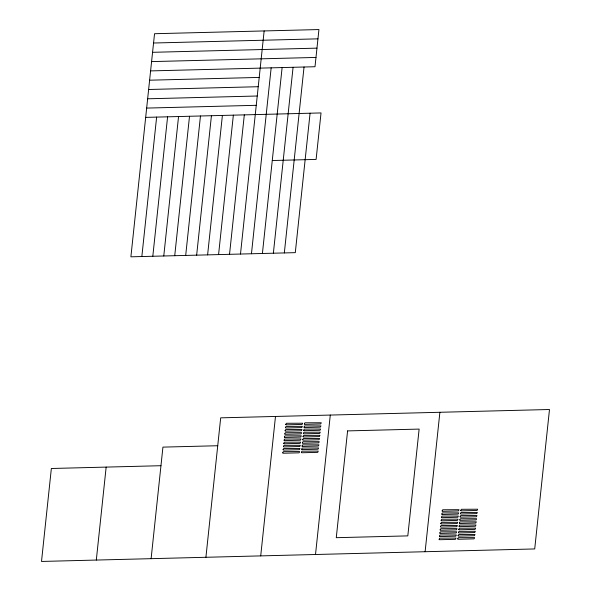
<?xml version="1.0" encoding="UTF-8"?>
<svg xmlns="http://www.w3.org/2000/svg" width="591" height="591" viewBox="0 0 591 591"><rect width="100%" height="100%" fill="white"/><g stroke="black" fill="none" stroke-linecap="round" stroke-linejoin="round"><path stroke-width="0.89" d="M96.311 560.061L106.158 467.104M141.847 256.546L156.63 117.107M152.81 256.265L167.593 116.826M163.773 255.984L178.548 116.545M174.729 255.711L189.512 116.272M151.111 558.672L162.931 447.121L217.732 445.732M185.692 255.43L200.467 115.991M196.655 255.157L211.43 115.718M207.611 254.876L222.393 115.437M218.574 254.595L233.349 115.156M229.53 254.322L244.312 114.883M205.912 557.283L220.687 417.844L549.49 409.504L534.715 548.943L41.51 561.45L51.358 468.493L160.959 465.708M240.493 254.041L264.14 30.939M251.456 253.761L271.158 67.847M262.411 253.487L282.121 67.566M273.374 253.207L293.077 67.293M284.33 252.933L304.04 67.012M260.712 555.895L275.487 416.456M310.076 113.213L295.293 252.653L130.892 256.819L154.539 33.717L318.941 29.55L314.996 66.731L150.594 70.905M315.513 554.498L330.288 415.067M425.114 551.721L439.889 412.282M153.549 43.017L317.951 38.843M152.567 52.311L316.968 48.144M151.584 61.604L315.986 57.438M149.612 80.199L259.213 77.421M148.629 89.492L258.23 86.714M147.639 98.793L257.24 96.008M146.657 108.087L256.258 105.309M145.667 117.38L321.031 112.933L316.104 159.415L272.266 160.523M282.742 452.832L283.185 453.231L299.09 452.824L299.659 451.583L283.311 451.657L282.742 452.832M283.074 449.677L283.525 450.076L299.423 449.677L299.992 448.429L283.687 448.503L283.074 449.677M283.414 446.523L283.857 446.922L299.755 446.523L300.324 445.311L283.976 445.348L283.414 446.523M283.746 443.368L284.19 443.775L300.095 443.368L300.664 442.157L284.36 442.194L283.746 443.368M284.079 440.214L284.522 440.62L300.427 440.214L300.996 438.965L284.648 439.047L284.079 440.214M284.411 437.059L284.862 437.466L300.76 437.059L301.329 435.811L284.98 435.892L284.411 437.059M284.751 433.905L285.194 434.311L301.092 433.905L301.661 432.656L285.357 432.73L284.751 433.905M285.084 430.758L285.527 431.157L301.432 430.75L301.994 429.502L285.652 429.583L285.084 430.758M285.416 427.603L285.859 428.002L301.765 427.596L302.333 426.347L286.029 426.421L285.416 427.603M285.749 424.449L286.199 424.848L302.097 424.441L302.666 423.23L286.362 423.274L285.749 424.449M301.351 452.359L301.794 452.758L317.699 452.359L318.261 451.11L301.92 451.184L301.351 452.359M301.683 449.204L302.127 449.603L318.032 449.204L318.601 447.956L302.252 448.03L301.683 449.204M302.016 446.05L302.459 446.456L318.364 446.05L318.933 444.838L302.629 444.875L302.016 446.05M302.356 442.895L302.799 443.302L318.697 442.895L319.266 441.684L302.917 441.728L302.356 442.895M302.688 439.741L303.131 440.147L319.037 439.741L319.598 438.492L303.301 438.566L302.688 439.741M303.02 436.586L303.464 436.993L319.369 436.586L319.938 435.338L303.634 435.412L303.02 436.586M303.353 433.439L303.796 433.838L319.701 433.432L320.27 432.184L303.922 432.265L303.353 433.439M303.693 430.285L304.136 430.684L320.034 430.278L320.603 429.029L304.299 429.11L303.693 430.285M304.025 427.13L304.468 427.529L320.374 427.123L320.943 425.912L304.594 425.956L304.025 427.13M304.358 423.976L304.801 424.375L320.706 423.969L321.275 422.764L304.926 422.801L304.358 423.976M439.12 539.324L439.571 539.723L455.469 539.324L456.038 538.076L439.689 538.15L439.12 539.324M439.46 536.17L439.903 536.569L455.809 536.17L456.378 534.958L440.022 534.995L439.46 536.17M439.793 533.016L440.236 533.422L456.141 533.016L456.71 531.804L440.406 531.841L439.793 533.016M440.125 529.861L440.568 530.267L456.474 529.861L457.042 528.613L440.694 528.694L440.125 529.861M440.458 526.707L440.908 527.113L456.806 526.707L457.375 525.458L441.071 525.532L440.458 526.707M440.797 523.552L441.241 523.958L457.146 523.552L457.707 522.304L441.403 522.378L440.797 523.552M441.13 520.405L441.573 520.804L457.478 520.398L458.04 519.149L441.699 519.23L441.13 520.405M441.462 517.251L441.905 517.65L457.811 517.243L458.38 516.032L442.075 516.076L441.462 517.251M441.795 514.096L442.245 514.495L458.143 514.089L458.712 512.877L442.363 512.922L441.795 514.096M442.134 510.942L442.578 511.341L458.483 510.934L459.044 509.686L442.696 509.767L442.134 510.942M457.73 538.852L458.173 539.258L474.078 538.852L474.647 537.64L458.343 537.677L457.73 538.852M458.062 535.697L458.505 536.103L474.41 535.697L474.979 534.486L458.675 534.523L458.062 535.697M458.402 532.543L458.845 532.949L474.743 532.543L475.312 531.294L458.963 531.375L458.402 532.543M458.734 529.388L459.177 529.795L475.083 529.388L475.644 528.14L459.347 528.214L458.734 529.388M459.067 526.241L459.51 526.64L475.415 526.234L475.984 524.985L459.635 525.067L459.067 526.241M459.399 523.087L459.842 523.486L475.748 523.079L476.316 521.831L459.968 521.912L459.399 523.087M459.739 519.932L460.182 520.331L476.08 519.925L476.649 518.713L460.345 518.758L459.739 519.932M460.071 516.778L460.515 517.177L476.42 516.77L476.989 515.566L460.64 515.603L460.071 516.778M460.404 513.623L460.847 514.022L476.752 513.616L477.321 512.412L461.017 512.449L460.404 513.623M460.736 510.469L461.179 510.868L477.085 510.461L477.654 509.22L461.349 509.294L460.736 510.469M347.589 430.905L336.272 537.692L407.812 535.882L419.13 429.088L347.589 430.905"/></g></svg>
